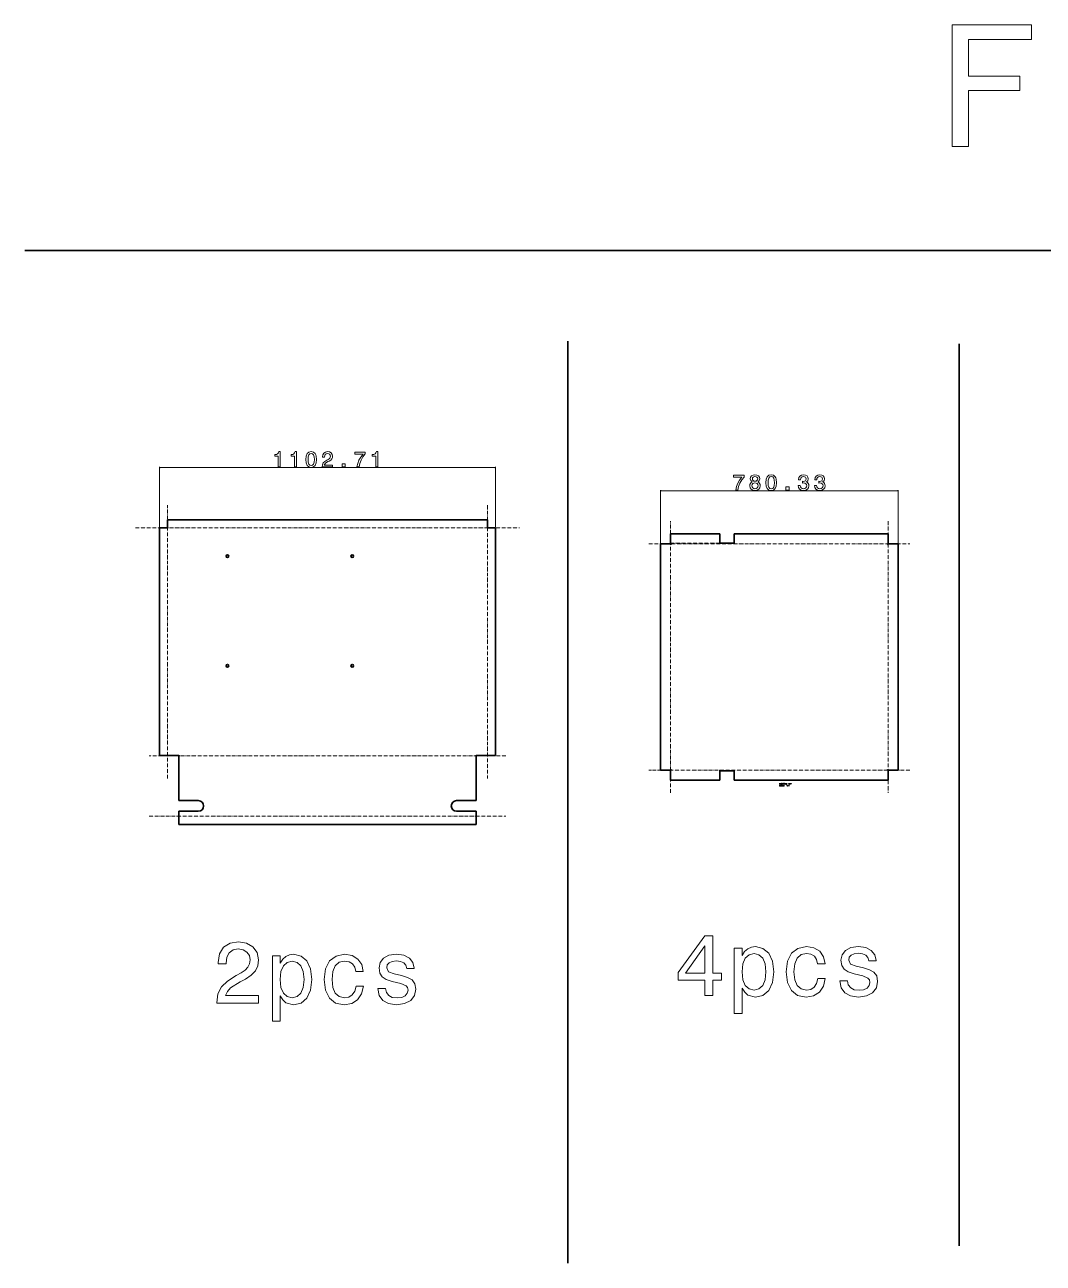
# Model space of a CAD drawing. Extents: x -845 to 13189, y -1836 to 2744.
# Drawn here: x -845 to 2498, y -1836 to 2231 of the extents above; entities that cross this region are included whole.
import ezdxf

# ---------------------------------------------------------------- set-up
doc = ezdxf.new("R2010")
doc.units = 0
doc.linetypes.add('DASHDOT', pattern=[18.5, 12, -3, 0.5, -3])

msp = doc.modelspace()

# ---------------------------------------------------------------- linework, layer by layer
at = {"color": 7, "lineweight": 35}
for p, q in [((-845.3, 1490.2), (13188.6, 1490.2)), ((937.4, 1191.7), (937.4, -1835.8)), ((2222.7, 1183.5), (2222.7, -1778.8)), ((-377.9, 579.2), (-402.9, 579.2)), ((-402.9, 579.2), (-402.9, -168.8)), ((-376.5, 605.5), (-376.5, 580.5)), ((673.5, 605.5), (-376.5, 605.5)), ((673.5, 580.5), (673.5, 605.5)), ((699.9, 579.2), (674.9, 579.2)), ((699.9, -168.8), (699.9, 579.2)), ((1275.2, 528.5), (1275.2, 559.5)), ((1275.2, 559.5), (1436.2, 559.5)), ((1436.2, 528.5), (1436.2, 559.5)), ((1484.2, 528.5), (1484.2, 559.5)), ((1484.2, 559.5), (1989.2, 559.5)), ((1989.2, 528.5), (1989.2, 559.5)), ((1242, 526.4), (1242, -216.6)), ((1273, 526.4), (1242, 526.4)), ((1436.2, 528.5), (1484.2, 528.5)), ((1991.4, 526.4), (2022.4, 526.4)), ((2022.4, -216.6), (2022.4, 526.4)), ((-377.9, -168.8), (-402.9, -168.8)), ((-375.5, -168.8), (-339.5, -168.8)), ((-339.5, -170.2), (-339.5, -316.7)), ((636.5, -168.8), (672.5, -168.8)), ((636.5, -170.2), (636.5, -316.7)), ((699.9, -168.8), (674.9, -168.8)), ((1273, -216.6), (1242, -216.6)), ((1275.2, -218.8), (1275.2, -249.8)), ((1436.2, -218.8), (1436.2, -249.8)), ((1484.2, -218.8), (1436.2, -218.8)), ((1484.2, -218.8), (1484.2, -249.8)), ((1989.2, -218.8), (1989.2, -249.8)), ((1991.4, -216.6), (2022.4, -216.6)), ((1436.2, -249.8), (1275.2, -249.8)), ((1989.2, -249.8), (1484.2, -249.8)), ((-275.5, -316.7), (-339.5, -316.7)), ((636.5, -316.7), (572.5, -316.7)), ((-275.5, -351.7), (-339.5, -351.7)), ((636.5, -351.7), (572.5, -351.7)), ((-339.5, -368.5), (-339.5, -395.5)), ((636.5, -395.5), (-339.5, -395.5)), ((636.5, -368.5), (636.5, -395.5))]:
    msp.add_line(p, q, dxfattribs=at)
at = {"color": 7, "lineweight": 13}
for p, q in [((-402.9, 581.2), (-402.9, 779.1)), ((-402.9, 777.1), (699.9, 777.1)), ((699.9, 581.2), (699.9, 779.1)), ((1242, 528.4), (1242, 703.1)), ((1242, 701.1), (2022.4, 701.1)), ((2022.4, 528.4), (2022.4, 703.1))]:
    msp.add_line(p, q, dxfattribs=at)
at = {"color": 7, "linetype": 'DASHDOT', "lineweight": 13}
for p, q in [((-376.7, -243.6), (-376.7, 654)), ((673.7, 654), (673.7, -243.6)), ((-481.5, 579.4), (778.5, 579.4)), ((1275.1, -290.9), (1275.1, 600.7)), ((1989.3, 600.7), (1989.3, -290.9)), ((1203.8, 526.5), (2060.6, 526.5)), ((1275.2, 528.5), (1436.2, 528.5)), ((734.1, -169), (-437.1, -169)), ((2060.6, -216.7), (1203.8, -216.7)), ((-437.1, -367.4), (734.1, -367.4))]:
    msp.add_line(p, q, dxfattribs=at)
at = {"color": 7, "lineweight": 35, "ltscale": 0.058905}
for p, q in [((-375.5, -168.8), (-377.9, -168.8)), ((-339.5, -167.8), (-339.5, -170.2)), ((636.5, -167.8), (636.5, -170.2)), ((674.9, -168.8), (672.5, -168.8)), ((-339.5, -366.2), (-339.5, -368.5)), ((636.5, -366.2), (636.5, -368.5))]:
    msp.add_line(p, q, dxfattribs=at)
at = {"color": 7, "lineweight": 35, "ltscale": 0.025}
for p, q in [((-339.5, -168.8), (-339.5, -167.8)), ((636.5, -168.8), (636.5, -167.8))]:
    msp.add_line(p, q, dxfattribs=at)
at = {"color": 7, "lineweight": 35, "ltscale": 0.3625}
for p, q in [((-339.5, -351.7), (-339.5, -366.2)), ((636.5, -351.7), (636.5, -366.2))]:
    msp.add_line(p, q, dxfattribs=at)
at = {"color": 7, "lineweight": 13}
for points in [[(2199.6, 1831.3), (2253.2, 1831.3), (2253.2, 2015.1), (2421.5, 2015.1), (2421.5, 2063), (2253.2, 2063), (2253.2, 2182.9), (2460.1, 2182.9), (2460.1, 2231.3), (2199.6, 2231.3)], [(-12.9, 779.1), (-6.4, 779.1), (-6.4, 829.4), (-11.3, 829.4), (-12.6, 825), (-15.1, 822.1), (-19.1, 820.3), (-24.6, 819.8), (-24.6, 814.6), (-12.9, 814.6)], [(40.5, 779.1), (47, 779.1), (47, 829.4), (42.1, 829.4), (40.8, 825), (38.2, 822.1), (34.3, 820.3), (28.8, 819.8), (28.8, 814.6), (40.5, 814.6)], [(77.8, 803.5), (78.8, 792.2), (82.2, 784.1), (87.6, 779.2), (95.1, 777.6), (102.5, 779.2), (108, 784.1), (111.3, 792.2), (112.4, 803.5), (111.3, 814.7), (109.9, 819.2), (108, 822.9), (102.5, 827.8), (95.1, 829.4), (87.6, 827.8), (82.2, 822.8), (78.8, 814.7)], [(84.7, 803.5), (85.3, 812.2), (87.1, 818.5), (90.3, 822.1), (95.1, 823.4), (99.9, 822.1), (103.1, 818.5), (104.9, 812.2), (105.5, 803.5), (104.9, 794.7), (103.1, 788.4), (99.9, 784.7), (95.1, 783.5), (90.3, 784.7), (87.1, 788.4), (85.3, 794.7)], [(130.9, 779.1), (165.3, 779.1), (165.3, 785.2), (138.1, 785.2), (139.6, 788.6), (142.2, 791.4), (150.2, 796.6), (154.5, 798.7), (159.2, 801.8), (162.6, 805.4), (164.6, 809.7), (165.3, 814.5), (164.1, 820.6), (160.7, 825.3), (155.5, 828.3), (148.8, 829.4), (141.9, 828.2), (136.6, 824.8), (133.2, 819.4), (132.1, 812.3), (132.1, 811.3), (138.6, 811.3), (138.6, 811.8), (139.3, 816.7), (141.2, 820.3), (144.3, 822.6), (148.4, 823.4), (152.6, 822.7), (155.7, 820.9), (157.7, 818.1), (158.4, 814.6), (157.9, 811.3), (156.6, 808.4), (154.3, 806), (151.1, 803.8), (146.8, 801.5), (139.8, 797.1), (134.8, 792.3), (131.9, 786.5), (130.9, 779.3)], [(245.2, 779.1), (252.5, 779.1), (254.9, 790.9), (259.1, 802), (265, 812.3), (272.7, 822), (272.7, 828), (238.4, 828), (238.4, 821.4), (265.8, 821.4), (257.8, 811.7), (251.9, 801.5), (247.7, 790.7)], [(307.3, 779.1), (313.9, 779.1), (313.9, 829.4), (309, 829.4), (307.7, 825), (305.1, 822.1), (301.1, 820.3), (295.6, 819.8), (295.6, 814.6), (307.3, 814.6)], [(196.9, 779.1), (206.8, 779.1), (206.8, 789.8), (196.9, 789.8)], [(1488.8, 703.1), (1496, 703.1), (1498.4, 715), (1502.6, 726.1), (1508.5, 736.4), (1516.2, 746.1), (1516.2, 752), (1481.9, 752), (1481.9, 745.5), (1509.3, 745.5), (1501.4, 735.8), (1495.4, 725.6), (1491.2, 714.8)], [(1543.2, 730.1), (1539.5, 728), (1537, 725.2), (1535.4, 721.7), (1534.9, 717.5), (1536.1, 711), (1539.4, 706.1), (1544.8, 702.9), (1552.1, 701.7), (1559.4, 702.9), (1564.8, 706.1), (1568.1, 711), (1569.4, 717.5), (1568.8, 721.7), (1567.3, 725.2), (1564.7, 728), (1561.1, 730.1), (1564, 731.8), (1566, 734.2), (1567.2, 737.1), (1567.6, 740.6), (1566.5, 745.7), (1563.5, 749.8), (1558.6, 752.5), (1552.1, 753.5), (1545.7, 752.5), (1540.8, 749.8), (1537.7, 745.7), (1536.6, 740.6), (1536.9, 737.1), (1538.2, 734.2)], [(1543.4, 740), (1544, 743.2), (1545.7, 745.6), (1548.5, 747.1), (1552.1, 747.7), (1555.7, 747.1), (1558.5, 745.6), (1560.2, 743.2), (1560.9, 740), (1560.2, 736.8), (1558.5, 734.2), (1555.7, 732.6), (1552.1, 732.1), (1548.5, 732.7), (1545.7, 734.2), (1544, 736.8)], [(1588.2, 727.5), (1589.2, 716.2), (1592.6, 708.2), (1598, 703.3), (1605.5, 701.7), (1612.9, 703.3), (1618.3, 708.2), (1621.7, 716.2), (1622.8, 727.5), (1621.7, 738.8), (1620.3, 743.2), (1618.3, 746.9), (1612.9, 751.8), (1605.5, 753.5), (1598, 751.8), (1592.6, 746.9), (1589.2, 738.8)], [(1595.1, 727.5), (1595.6, 736.3), (1597.4, 742.5), (1600.7, 746.2), (1605.5, 747.5), (1610.3, 746.2), (1613.5, 742.5), (1615.3, 736.3), (1615.9, 727.5), (1615.3, 718.8), (1613.5, 712.5), (1610.3, 708.8), (1605.5, 707.6), (1600.7, 708.8), (1597.4, 712.5), (1595.6, 718.8)], [(1694.1, 718.8), (1694.1, 718.3), (1695.3, 711.4), (1698.6, 706.2), (1704, 702.9), (1711, 701.7), (1718.5, 702.9), (1724.1, 706.1), (1727.7, 711.1), (1729, 717.6), (1728.5, 721.9), (1726.9, 725.3), (1724.3, 728), (1720.8, 729.9), (1725.5, 733.8), (1727.2, 740), (1726.1, 745.6), (1723, 749.9), (1718, 752.5), (1711, 753.5), (1704.5, 752.3), (1699.6, 749.2), (1696.3, 744.1), (1695.3, 737.4), (1695.3, 736.9), (1701.7, 736.9), (1702.2, 741.5), (1704.1, 744.8), (1707.1, 746.9), (1711.4, 747.6), (1715.1, 747), (1717.9, 745.5), (1719.5, 743), (1720.2, 739.7), (1719.5, 736.2), (1717.8, 733.8), (1714.8, 732.4), (1710.7, 731.9), (1707.9, 732), (1707.9, 726.3), (1711.4, 726.5), (1715.9, 725.8), (1719.3, 724.1), (1721.3, 721.3), (1722.1, 717.6), (1721.3, 713.4), (1719.2, 710.3), (1715.9, 708.4), (1711.5, 707.7), (1706.9, 708.5), (1703.6, 710.6), (1701.5, 714.1), (1700.7, 718.8)], [(1747.5, 718.8), (1747.5, 718.3), (1748.6, 711.4), (1752, 706.2), (1757.3, 702.9), (1764.4, 701.7), (1771.9, 702.9), (1777.5, 706.1), (1781.1, 711.1), (1782.4, 717.6), (1781.8, 721.9), (1780.3, 725.3), (1777.7, 728), (1774.2, 729.9), (1778.9, 733.8), (1780.5, 740), (1779.5, 745.6), (1776.4, 749.9), (1771.3, 752.5), (1764.4, 753.5), (1757.9, 752.3), (1753, 749.2), (1749.7, 744.1), (1748.6, 737.4), (1748.6, 736.9), (1755, 736.9), (1755.6, 741.5), (1757.5, 744.8), (1760.5, 746.9), (1764.8, 747.6), (1768.5, 747), (1771.2, 745.5), (1772.9, 743), (1773.6, 739.7), (1772.9, 736.2), (1771.2, 733.8), (1768.2, 732.4), (1764, 731.9), (1761.2, 732), (1761.2, 726.3), (1764.8, 726.5), (1769.3, 725.8), (1772.7, 724.1), (1774.7, 721.3), (1775.4, 717.6), (1774.6, 713.4), (1772.5, 710.3), (1769.2, 708.4), (1764.8, 707.7), (1760.3, 708.5), (1757, 710.6), (1754.9, 714.1), (1754.1, 718.8)], [(1541.8, 717.6), (1542.5, 721.4), (1544.6, 724.3), (1547.8, 726.2), (1552.1, 726.8), (1556.4, 726.2), (1559.6, 724.3), (1561.7, 721.4), (1562.4, 717.6), (1561.7, 713.5), (1559.6, 710.4), (1556.4, 708.4), (1552.1, 707.7), (1547.8, 708.4), (1544.6, 710.4), (1542.5, 713.5)], [(1653.9, 703.1), (1663.9, 703.1), (1663.9, 713.9), (1653.9, 713.9)], [(1632.5, -261.7), (1632.6, -262.3), (1632.8, -262.8), (1633.2, -263), (1633.7, -263.1), (1634.3, -263), (1634.6, -262.8), (1634.8, -262.3), (1634.9, -261.7), (1634.9, -259.5), (1634.5, -259.5), (1634.5, -261.7), (1634.4, -262.2), (1634.3, -262.5), (1634, -262.6), (1633.7, -262.7), (1633.4, -262.6), (1633.2, -262.5), (1633, -262.2), (1633, -261.7), (1633, -259.5), (1632.5, -259.5)], [(1632.9, -267.9), (1632.5, -267.9), (1632.6, -268.5), (1632.8, -268.8), (1633.2, -269.1), (1633.7, -269.2), (1634.2, -269.1), (1634.6, -268.9), (1634.9, -268.5), (1635, -268.1), (1634.9, -267.6), (1634.7, -267.4), (1634.3, -267.2), (1633.9, -267.1), (1633.5, -267), (1633.2, -266.9), (1633.1, -266.7), (1633, -266.5), (1633.1, -266.2), (1633.2, -266.1), (1633.4, -265.9), (1633.7, -265.9), (1634, -265.9), (1634.2, -266.1), (1634.3, -266.3), (1634.4, -266.6), (1634.9, -266.6), (1634.9, -266.6), (1634.8, -266.1), (1634.6, -265.8), (1634.2, -265.6), (1633.7, -265.5), (1633.2, -265.6), (1632.9, -265.8), (1632.6, -266.1), (1632.6, -266.5), (1632.6, -266.9), (1632.8, -267.2), (1633.1, -267.3), (1633.5, -267.5), (1634, -267.6), (1634.3, -267.7), (1634.4, -267.8), (1634.5, -268.1), (1634.5, -268.4), (1634.3, -268.6), (1634.1, -268.7), (1633.7, -268.7), (1633.4, -268.7), (1633.1, -268.5), (1633, -268.3)], [(1637.4, -267.3), (1637.9, -267.3), (1637.8, -266.9), (1637.6, -266.5), (1637.2, -266.3), (1636.8, -266.3), (1636.3, -266.4), (1635.9, -266.7), (1635.7, -267.1), (1635.6, -267.7), (1635.7, -268.3), (1635.9, -268.8), (1636.3, -269.1), (1636.8, -269.2), (1637.2, -269.1), (1637.5, -268.9), (1637.8, -268.6), (1637.9, -268.1), (1637.5, -268.1), (1637.4, -268.4), (1637.2, -268.6), (1637, -268.7), (1636.8, -268.8), (1636.5, -268.7), (1636.3, -268.5), (1636.1, -268.2), (1636.1, -267.7), (1636.1, -267.3), (1636.3, -266.9), (1636.5, -266.7), (1636.8, -266.7), (1637.1, -266.7), (1637.2, -266.8), (1637.4, -267)], [(1635.7, -263), (1636.2, -263), (1636.2, -261.5), (1636.2, -261.1), (1636.3, -260.8), (1636.6, -260.7), (1636.9, -260.6), (1637.1, -260.7), (1637.3, -260.8), (1637.3, -261), (1637.4, -261.3), (1637.4, -263), (1637.8, -263), (1637.8, -261.2), (1637.8, -260.9), (1637.7, -260.6), (1637.4, -260.3), (1636.9, -260.2), (1636.7, -260.3), (1636.5, -260.4), (1636.3, -260.5), (1636.1, -260.7), (1636.1, -260.3), (1635.7, -260.3)], [(1639.4, -260.8), (1639.4, -263), (1639.8, -263), (1639.8, -260.8), (1640.8, -260.8), (1640.8, -260.4), (1639.8, -260.4), (1639.8, -260.2), (1639.8, -260), (1640, -259.9), (1640.2, -259.8), (1640.4, -259.8), (1640.8, -259.8), (1640.8, -259.4), (1640.3, -259.4), (1639.9, -259.5), (1639.6, -259.6), (1639.4, -259.8), (1639.4, -260.2), (1639.4, -260.4), (1638.6, -260.4), (1638.6, -260.8)], [(1640.4, -268.7), (1640.4, -268.7), (1640.4, -268.9), (1640.5, -269), (1640.8, -269.1), (1641, -269.1), (1641, -268.7), (1640.9, -268.8), (1640.8, -268.7), (1640.7, -268.5), (1640.7, -267.1), (1640.7, -266.7), (1640.5, -266.5), (1640.2, -266.3), (1639.8, -266.3), (1639.3, -266.3), (1639, -266.5), (1638.8, -266.8), (1638.8, -267.1), (1638.8, -267.2), (1639.2, -267.2), (1639.2, -266.9), (1639.3, -266.8), (1639.5, -266.7), (1639.8, -266.7), (1640, -266.7), (1640.2, -266.8), (1640.3, -266.9), (1640.3, -267.1), (1640.3, -267.3), (1640.2, -267.4), (1640, -267.4), (1639.6, -267.5), (1639.2, -267.6), (1638.9, -267.7), (1638.7, -268), (1638.7, -268.4), (1638.7, -268.7), (1638.9, -268.9), (1639.1, -269.1), (1639.5, -269.2), (1639.9, -269)], [(1640.3, -268.1), (1640.2, -268.4), (1640.1, -268.6), (1639.8, -268.7), (1639.5, -268.8), (1639.4, -268.7), (1639.2, -268.7), (1639.1, -268.5), (1639.1, -268.3), (1639.1, -268.1), (1639.2, -268), (1639.5, -267.9), (1639.9, -267.8), (1640.3, -267.7)], [(1641.7, -261.7), (1641.7, -262.3), (1642, -262.7), (1642.3, -263), (1642.8, -263.1), (1643.3, -263), (1643.7, -262.8), (1643.9, -262.3), (1644, -261.7), (1643.9, -261.1), (1643.7, -260.6), (1643.3, -260.3), (1642.8, -260.2), (1642.3, -260.3), (1642, -260.6), (1641.7, -261.1)], [(1642.7, -265.8), (1642.7, -268.7), (1641.8, -268.7), (1641.8, -269.1), (1644, -269.1), (1644, -268.7), (1643.1, -268.7), (1643.1, -265.5), (1642, -265.5), (1642, -265.8)], [(1642.1, -261.7), (1642.2, -261.2), (1642.3, -260.9), (1642.5, -260.7), (1642.8, -260.6), (1643.1, -260.7), (1643.4, -260.9), (1643.5, -261.2), (1643.5, -261.7), (1643.5, -262.1), (1643.4, -262.5), (1643.1, -262.7), (1642.8, -262.7), (1642.5, -262.7), (1642.3, -262.5), (1642.2, -262.1)], [(1645.2, -267.8), (1647, -267.8), (1647, -267.6), (1646.9, -267.1), (1646.7, -266.6), (1646.3, -266.4), (1645.9, -266.3), (1645.4, -266.4), (1645.1, -266.7), (1644.8, -267.1), (1644.7, -267.7), (1644.8, -268.3), (1645, -268.8), (1645.4, -269.1), (1645.8, -269.2), (1646.2, -269.1), (1646.6, -268.9), (1646.8, -268.7), (1646.9, -268.3), (1646.5, -268.3), (1646.4, -268.5), (1646.3, -268.7), (1645.9, -268.8), (1645.6, -268.7), (1645.4, -268.5), (1645.3, -268.3), (1645.2, -267.9)], [(1645.7, -259.8), (1645.7, -262.7), (1644.8, -262.7), (1644.8, -263), (1647.1, -263), (1647.1, -262.7), (1646.1, -262.7), (1646.1, -259.4), (1645, -259.4), (1645, -259.8)], [(1645.2, -267.5), (1645.3, -267.1), (1645.4, -266.9), (1645.6, -266.7), (1645.9, -266.7), (1646.1, -266.7), (1646.4, -266.9), (1646.5, -267.1), (1646.5, -267.5)], [(1649.5, -262.6), (1649.5, -263), (1650, -263), (1650, -259.4), (1649.5, -259.4), (1649.5, -260.7), (1649.2, -260.4), (1649, -260.3), (1648.7, -260.2), (1648.3, -260.3), (1648, -260.6), (1647.8, -261.1), (1647.7, -261.7), (1647.8, -262.3), (1648, -262.7), (1648.3, -263), (1648.7, -263.1), (1649, -263.1), (1649.2, -263)], [(1648.8, -260.6), (1649.1, -260.7), (1649.3, -260.9), (1649.5, -261.2), (1649.5, -261.7), (1649.5, -262.1), (1649.3, -262.5), (1649.1, -262.7), (1648.8, -262.7), (1648.5, -262.7), (1648.3, -262.5), (1648.2, -262.1), (1648.1, -261.7), (1648.2, -261.2), (1648.3, -260.9), (1648.5, -260.7)], [(1648.6, -267.1), (1649.2, -267.1), (1649.2, -266.4), (1648.6, -266.4)], [(1648.6, -269.1), (1649.2, -269.1), (1649.2, -268.3), (1648.6, -268.3)], [(1651.3, -261.8), (1653.1, -261.8), (1653.1, -261.6), (1653, -261), (1652.8, -260.6), (1652.4, -260.3), (1651.9, -260.2), (1651.5, -260.3), (1651.1, -260.6), (1650.9, -261.1), (1650.8, -261.7), (1650.9, -262.3), (1651.1, -262.7), (1651.5, -263), (1651.9, -263.1), (1652.3, -263.1), (1652.6, -262.9), (1652.9, -262.6), (1653, -262.3), (1652.6, -262.3), (1652.5, -262.5), (1652.3, -262.6), (1652, -262.7), (1651.7, -262.7), (1651.5, -262.5), (1651.3, -262.2), (1651.3, -261.8)], [(1651.3, -261.4), (1651.3, -261.1), (1651.5, -260.8), (1651.7, -260.7), (1652, -260.6), (1652.2, -260.7), (1652.4, -260.8), (1652.6, -261.1), (1652.6, -261.4)], [(1655.6, -262.6), (1655.6, -263), (1656, -263), (1656, -259.4), (1655.6, -259.4), (1655.6, -260.7), (1655.3, -260.4), (1655.1, -260.3), (1654.8, -260.2), (1654.4, -260.3), (1654.1, -260.6), (1653.8, -261.1), (1653.8, -261.7), (1653.8, -262.3), (1654.1, -262.7), (1654.4, -263), (1654.8, -263.1), (1655.1, -263.1), (1655.3, -263)], [(1654.9, -260.6), (1655.2, -260.7), (1655.4, -260.9), (1655.5, -261.2), (1655.6, -261.7), (1655.5, -262.1), (1655.4, -262.5), (1655.2, -262.7), (1654.9, -262.7), (1654.6, -262.7), (1654.4, -262.5), (1654.3, -262.1), (1654.2, -261.7), (1654.3, -261.2), (1654.4, -260.9), (1654.6, -260.7)], [(1657.9, -269.1), (1658.4, -269.1), (1658.4, -265.5), (1658, -265.5), (1657.9, -265.9), (1657.8, -266.1), (1657.5, -266.2), (1657.1, -266.2), (1657.1, -266.6), (1657.9, -266.6)], [(1660.8, -263), (1661.3, -263), (1662.3, -260.3), (1661.8, -260.3), (1661, -262.5), (1660.3, -260.3), (1659.8, -260.3)], [(1660.7, -267.1), (1661.4, -267.1), (1661.4, -266.4), (1660.7, -266.4)], [(1660.7, -269.1), (1661.4, -269.1), (1661.4, -268.3), (1660.7, -268.3)], [(1664.4, -262.7), (1664.4, -260.4), (1663.3, -260.4), (1663.3, -260.8), (1663.9, -260.8), (1663.9, -262.7), (1663, -262.7), (1663, -263), (1665.3, -263), (1665.3, -262.7)], [(1664, -269.1), (1664.4, -269.1), (1664.4, -265.5), (1664.1, -265.5), (1664, -265.9), (1663.8, -266.1), (1663.6, -266.2), (1663.2, -266.2), (1663.2, -266.6), (1664, -266.6)], [(1664.4, -259.4), (1663.9, -259.4), (1663.9, -259.9), (1664.4, -259.9)], [(1666.5, -261.8), (1668.2, -261.8), (1668.2, -261.6), (1668.2, -261), (1667.9, -260.6), (1667.6, -260.3), (1667.1, -260.2), (1666.7, -260.3), (1666.3, -260.6), (1666.1, -261.1), (1666, -261.7), (1666.1, -262.3), (1666.3, -262.7), (1666.6, -263), (1667.1, -263.1), (1667.5, -263.1), (1667.8, -262.9), (1668.1, -262.6), (1668.2, -262.3), (1667.8, -262.3), (1667.7, -262.5), (1667.5, -262.6), (1667.2, -262.7), (1666.9, -262.7), (1666.7, -262.5), (1666.5, -262.2), (1666.5, -261.8)], [(1666.5, -261.4), (1666.5, -261.1), (1666.7, -260.8), (1666.9, -260.7), (1667.1, -260.6), (1667.4, -260.7), (1667.6, -260.8), (1667.7, -261.1), (1667.8, -261.4)], [(1669.7, -263), (1670.2, -260.7), (1670.6, -263), (1671, -263), (1671.6, -260.3), (1671.2, -260.3), (1670.8, -262.6), (1670.4, -260.3), (1669.9, -260.3), (1669.5, -262.6), (1669.1, -260.3), (1668.7, -260.3), (1669.3, -263)], [(1387.6, -956.2), (1413.6, -956.2), (1413.6, -906.6), (1442.1, -906.6), (1442.1, -883.5), (1413.6, -883.5), (1413.6, -760.5), (1387.3, -760.5), (1299.7, -881.2), (1299.7, -906.6), (1387.6, -906.6)], [(-215.1, -981.3), (-77.6, -981.3), (-77.6, -956.6), (-186.3, -956.6), (-180.2, -943), (-169.8, -931.8), (-137.8, -911.3), (-120.8, -902.7), (-101.8, -890.3), (-88.3, -875.9), (-80.5, -858.9), (-77.6, -839.6), (-82.5, -815.3), (-96.1, -796.3), (-116.8, -784.2), (-143.6, -779.9), (-171.3, -784.8), (-192.3, -798.3), (-205.9, -820), (-210.5, -848.5), (-210.5, -852.5), (-184.2, -852.5), (-184.2, -850.2), (-181.6, -830.6), (-173.9, -816.2), (-161.5, -807), (-145, -803.8), (-128.3, -806.7), (-115.9, -813.9), (-107.9, -825.1), (-105, -839.3), (-107, -852.5), (-112.5, -863.8), (-121.7, -873.6), (-134.4, -882.2), (-151.4, -891.4), (-179.6, -909.3), (-199.5, -928.3), (-211.3, -951.4), (-215.1, -980.5)], [(1323.9, -883.5), (1387.6, -793.9), (1387.6, -883.5)], [(1509.5, -825.3), (1509.5, -801.4), (1484.2, -801.4), (1484.2, -1016.1), (1509.5, -1016.1), (1509.5, -932.5), (1518.5, -946.1), (1528.5, -955), (1553.9, -961.6), (1578.1, -956.2), (1597.1, -939.7), (1609.5, -913.8), (1614.1, -878.6), (1609.5, -843.8), (1597.1, -817.8), (1578.1, -801.7), (1553.9, -795.9), (1540.1, -797.7), (1528.3, -803.1), (1518.2, -812.3)], [(1757.7, -852.7), (1782.7, -852.7), (1777.5, -829.6), (1765.1, -811.5), (1745.8, -800.2), (1720.8, -795.9), (1693.1, -801.7), (1672.1, -817.8), (1658.8, -844), (1654.2, -879.2), (1658.5, -914.1), (1671.5, -940), (1691.9, -956.2), (1719.9, -961.6), (1744.7, -957.3), (1764, -945.2), (1777.3, -926.2), (1783, -900.8), (1758.8, -900.8), (1754.5, -917), (1746.4, -929.1), (1734.9, -936.6), (1720.8, -938.9), (1703.2, -935.1), (1690.5, -923.6), (1682.7, -904.9), (1680.1, -878.3), (1682.7, -852.4), (1690.8, -833.7), (1703.8, -822.1), (1720.8, -818.1), (1735.8, -820.7), (1747, -827.3), (1754.5, -838.3)], [(1908.4, -865.9), (1883.9, -860.2), (1865.7, -853.6), (1859.7, -840), (1861.4, -830.5), (1867.5, -823.6), (1877.3, -819.3), (1891.4, -817.5), (1904.9, -819.3), (1915.6, -824.5), (1922.5, -832.2), (1925.4, -842.6), (1950.2, -842.6), (1950.2, -842), (1945.8, -823.3), (1934, -808.6), (1915.6, -799.4), (1891.4, -795.9), (1866.9, -799.4), (1849, -808.9), (1837.8, -823), (1834.3, -840.9), (1836.9, -858.2), (1845, -870.3), (1858.2, -878.9), (1877.5, -885), (1905.8, -891.9), (1923.1, -899.1), (1927.7, -904.9), (1929.4, -913.5), (1926.8, -924.2), (1919.9, -932.2), (1908.7, -937.4), (1893.7, -939.1), (1877.8, -937.4), (1866.3, -931.4), (1858.5, -921.6), (1855.4, -908), (1830.9, -908), (1834.9, -931.1), (1846.7, -947.8), (1865.4, -957.9), (1891.4, -961.6), (1918.5, -957.9), (1938.3, -947.8), (1950.5, -931.7), (1954.8, -910.6), (1951.6, -892.5), (1942.7, -880.1), (1928, -872)], [(-7, -850.5), (-7, -826.6), (-32.4, -826.6), (-32.4, -1041.3), (-7, -1041.3), (-7, -957.7), (1.9, -971.3), (12, -980.2), (37.4, -986.8), (61.6, -981.3), (80.6, -964.9), (93, -939), (97.6, -903.8), (93, -869), (80.6, -843), (61.6, -826.9), (37.4, -821.1), (23.5, -822.8), (11.7, -828.3), (1.6, -837.5)], [(33.1, -964.1), (16.1, -960.3), (3.7, -948.8), (-4.1, -930), (-6.7, -903.8), (-4.1, -877.9), (3.7, -859.2), (16.1, -847.9), (33.1, -843.9), (48.6, -847.9), (61, -859.4), (68.8, -878.2), (71.7, -903.8), (68.8, -929.8), (61, -948.8), (48.6, -960.3)], [(241.1, -877.9), (266.2, -877.9), (261, -854.8), (248.6, -836.7), (229.3, -825.4), (204.2, -821.1), (176.6, -826.9), (155.5, -843), (142.3, -869.2), (137.7, -904.4), (142, -939.3), (155, -965.2), (175.4, -981.3), (203.4, -986.8), (228.2, -982.5), (247.5, -970.4), (260.7, -951.4), (266.5, -926), (242.3, -926), (238, -942.2), (229.9, -954.3), (218.4, -961.7), (204.2, -964.1), (186.7, -960.3), (174, -948.8), (166.2, -930), (163.6, -903.5), (166.2, -877.6), (174.3, -858.9), (187.2, -847.3), (204.2, -843.3), (219.2, -845.9), (230.5, -852.5), (238, -863.5)], [(391.8, -891.1), (367.3, -885.4), (349.2, -878.7), (343.1, -865.2), (344.9, -855.7), (350.9, -848.8), (360.7, -844.5), (374.8, -842.7), (388.4, -844.5), (399, -849.6), (406, -857.4), (408.8, -867.8), (433.6, -867.8), (433.6, -867.2), (429.3, -848.5), (417.5, -833.8), (399, -824.6), (374.8, -821.1), (350.3, -824.6), (332.5, -834.1), (321.2, -848.2), (317.8, -866.1), (320.4, -883.4), (328.4, -895.5), (341.7, -904.1), (361, -910.2), (389.2, -917.1), (406.5, -924.3), (411.2, -930), (412.9, -938.7), (410.3, -949.4), (403.4, -957.4), (392.1, -962.6), (377.1, -964.3), (361.3, -962.6), (349.8, -956.6), (342, -946.8), (338.8, -933.2), (314.3, -933.2), (318.4, -956.3), (330.2, -973), (348.9, -983.1), (374.8, -986.8), (401.9, -983.1), (421.8, -973), (433.9, -956.8), (438.2, -935.8), (435.1, -917.7), (426.1, -905.3), (411.4, -897.2)], [(1549.6, -938.9), (1532.6, -935.1), (1520.2, -923.6), (1512.4, -904.9), (1509.8, -878.6), (1512.4, -852.7), (1520.2, -834), (1532.6, -822.7), (1549.6, -818.7), (1565.1, -822.7), (1577.5, -834.2), (1585.3, -853), (1588.2, -878.6), (1585.3, -904.6), (1577.5, -923.6), (1565.1, -935.1)]]:
    msp.add_lwpolyline(points, close=True, dxfattribs=at)
for points in [[(-400.9, 777.6), (-402.9, 777.1), (-400.9, 776.5)], [(697.9, 776.5), (699.9, 777.1), (697.9, 777.6)], [(1244, 701.6), (1242, 701.1), (1244, 700.6)], [(2020.4, 700.6), (2022.4, 701.1), (2020.4, 701.6)]]:
    msp.add_lwpolyline(points, dxfattribs=at)
at = {"color": 7, "lineweight": 35}
for points in [[(-375.5, 578.2), (-375.7, 578.3), (-375.9, 578.5), (-376.1, 578.6), (-376.2, 578.6), (-376.3, 578.7), (-376.5, 578.8), (-376.6, 578.9), (-376.8, 578.9), (-376.9, 579), (-377, 579), (-377.2, 579.1), (-377.3, 579.1), (-377.3, 579.1), (-377.4, 579.1), (-377.5, 579.2), (-377.6, 579.2), (-377.7, 579.2), (-377.9, 579.2)], [(-375.5, 578.2), (-375.6, 578.4), (-375.8, 578.6), (-375.9, 578.8), (-376, 578.9), (-376, 579), (-376.1, 579.1), (-376.1, 579.2), (-376.2, 579.3), (-376.2, 579.4), (-376.3, 579.6), (-376.3, 579.7), (-376.4, 579.8), (-376.4, 580), (-376.4, 580), (-376.5, 580.1), (-376.5, 580.2), (-376.5, 580.3), (-376.5, 580.4), (-376.5, 580.5)], [(672.5, 578.2), (672.6, 578.4), (672.8, 578.6), (672.9, 578.8), (673, 578.9), (673, 579), (673.1, 579.1), (673.1, 579.2), (673.2, 579.3), (673.2, 579.4), (673.3, 579.6), (673.3, 579.7), (673.4, 579.8), (673.4, 580), (673.4, 580), (673.5, 580.1), (673.5, 580.2), (673.5, 580.3), (673.5, 580.4), (673.5, 580.5)], [(672.5, 578.2), (672.7, 578.3), (672.9, 578.5), (673.1, 578.6), (673.2, 578.6), (673.3, 578.7), (673.5, 578.8), (673.6, 578.9), (673.8, 578.9), (673.9, 579), (674, 579), (674.2, 579.1), (674.3, 579.1), (674.3, 579.1), (674.4, 579.1), (674.5, 579.2), (674.6, 579.2), (674.7, 579.2), (674.9, 579.2)], [(1277.2, 524.4), (1276.8, 524.6), (1276.6, 524.8), (1276.4, 524.9), (1276.2, 525.1), (1276.1, 525.2), (1275.9, 525.3), (1275.7, 525.4), (1275.6, 525.5), (1275.4, 525.6), (1275.2, 525.8), (1275, 525.9), (1274.8, 525.9), (1274.6, 526), (1274.5, 526.1), (1274.4, 526.1), (1274.3, 526.2), (1274.2, 526.2), (1274, 526.2), (1273.9, 526.3), (1273.7, 526.3), (1273.5, 526.3), (1273.4, 526.4), (1273.2, 526.4), (1273, 526.4)], [(1277.2, 524.4), (1276.9, 524.7), (1276.8, 524.9), (1276.6, 525.1), (1276.5, 525.3), (1276.4, 525.5), (1276.3, 525.6), (1276.2, 525.8), (1276, 526), (1275.9, 526.2), (1275.8, 526.4), (1275.7, 526.6), (1275.6, 526.8), (1275.5, 527), (1275.5, 527.1), (1275.5, 527.2), (1275.4, 527.3), (1275.4, 527.4), (1275.3, 527.5), (1275.3, 527.7), (1275.3, 527.9), (1275.2, 528), (1275.2, 528.2), (1275.2, 528.4), (1275.2, 528.5)], [(1987.2, 524.4), (1987.5, 524.7), (1987.6, 524.9), (1987.8, 525.1), (1987.9, 525.3), (1988, 525.5), (1988.1, 525.6), (1988.2, 525.8), (1988.4, 526), (1988.5, 526.2), (1988.6, 526.4), (1988.7, 526.6), (1988.8, 526.8), (1988.9, 527), (1988.9, 527.1), (1988.9, 527.2), (1989, 527.3), (1989, 527.4), (1989.1, 527.5), (1989.1, 527.7), (1989.1, 527.9), (1989.2, 528), (1989.2, 528.2), (1989.2, 528.4), (1989.2, 528.5)], [(1987.2, 524.4), (1987.6, 524.6), (1987.8, 524.8), (1988, 524.9), (1988.2, 525.1), (1988.3, 525.2), (1988.5, 525.3), (1988.7, 525.4), (1988.8, 525.5), (1989, 525.6), (1989.2, 525.8), (1989.4, 525.9), (1989.6, 525.9), (1989.8, 526), (1989.9, 526.1), (1990, 526.1), (1990.1, 526.2), (1990.2, 526.2), (1990.4, 526.2), (1990.5, 526.3), (1990.7, 526.3), (1990.9, 526.3), (1991, 526.4), (1991.2, 526.4), (1991.4, 526.4)], [(1277.2, -214.6), (1276.8, -214.9), (1276.6, -215), (1276.4, -215.2), (1276.2, -215.3), (1276.1, -215.5), (1275.9, -215.6), (1275.7, -215.7), (1275.6, -215.8), (1275.4, -215.9), (1275.2, -216), (1275, -216.1), (1274.8, -216.2), (1274.6, -216.3), (1274.5, -216.3), (1274.4, -216.4), (1274.3, -216.4), (1274.2, -216.5), (1274, -216.5), (1273.9, -216.5), (1273.7, -216.6), (1273.5, -216.6), (1273.4, -216.6), (1273.2, -216.6), (1273, -216.6)], [(1277.2, -214.6), (1276.9, -215), (1276.8, -215.2), (1276.6, -215.4), (1276.5, -215.6), (1276.4, -215.8), (1276.3, -215.9), (1276.2, -216.1), (1276, -216.3), (1275.9, -216.5), (1275.8, -216.7), (1275.7, -216.8), (1275.6, -217), (1275.5, -217.2), (1275.5, -217.3), (1275.5, -217.4), (1275.4, -217.5), (1275.4, -217.7), (1275.3, -217.8), (1275.3, -218), (1275.3, -218.1), (1275.2, -218.3), (1275.2, -218.5), (1275.2, -218.6), (1275.2, -218.8)], [(1987.2, -214.6), (1987.5, -215), (1987.6, -215.2), (1987.8, -215.4), (1987.9, -215.6), (1988, -215.8), (1988.1, -215.9), (1988.2, -216.1), (1988.4, -216.3), (1988.5, -216.5), (1988.6, -216.7), (1988.7, -216.8), (1988.8, -217), (1988.9, -217.2), (1988.9, -217.3), (1988.9, -217.4), (1989, -217.5), (1989, -217.7), (1989.1, -217.8), (1989.1, -218), (1989.1, -218.1), (1989.2, -218.3), (1989.2, -218.5), (1989.2, -218.6), (1989.2, -218.8)], [(1987.2, -214.6), (1987.6, -214.9), (1987.8, -215), (1988, -215.2), (1988.2, -215.3), (1988.3, -215.5), (1988.5, -215.6), (1988.7, -215.7), (1988.8, -215.8), (1989, -215.9), (1989.2, -216), (1989.4, -216.1), (1989.6, -216.2), (1989.8, -216.3), (1989.9, -216.3), (1990, -216.4), (1990.1, -216.4), (1990.2, -216.5), (1990.4, -216.5), (1990.5, -216.5), (1990.7, -216.6), (1990.9, -216.6), (1991, -216.6), (1991.2, -216.6), (1991.4, -216.6)]]:
    msp.add_lwpolyline(points, dxfattribs=at)
for centre in [(-180, 486.2), (230, 486.2), (-180, 126.2), (230, 126.2)]:
    msp.add_circle(centre, 4.25, dxfattribs=at)
for centre, start, end in [((-275.5, -334.2), 270, 90), ((572.5, -334.2), 90, 270)]:
    msp.add_arc(centre, 17.5, start, end, dxfattribs=at)

doc.saveas('drawing.dxf')
